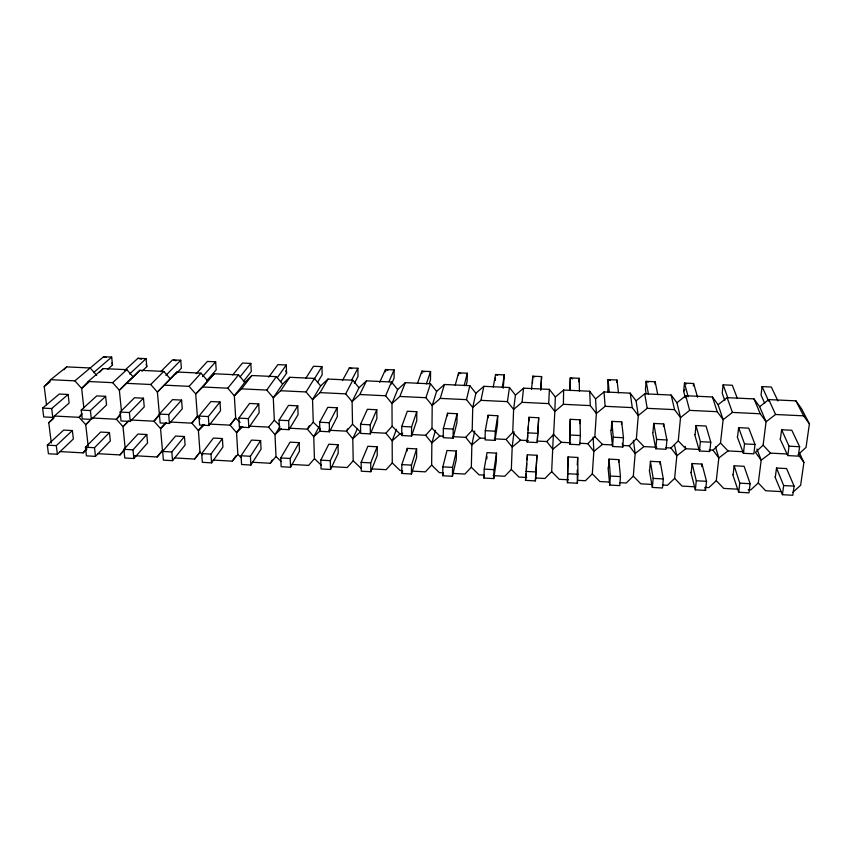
<?xml version="1.0" encoding="UTF-8"?>
<svg xmlns="http://www.w3.org/2000/svg" width="852" height="852" viewBox="0 0 852 852"><rect width="100%" height="100%" fill="white"/><g stroke="black" fill="none" stroke-linecap="round" stroke-linejoin="round"><path stroke-width="1.28" d="M407.277 450.846L407.277 448.386L416.628 448.887L416.596 457.524L411.463 474L401.835 473.456L401.825 464.596L407.277 448.386M569.7 444.265L570.244 419.312L580.031 419.802L580.361 435.542L579.786 444.787L569.7 444.265L570.244 419.312M570.265 390.621L570.276 377.905L579.179 378.299L579.435 391.057M411.463 474L411.484 465.117L416.628 448.887M411.548 436.043L411.569 426.927L416.777 411.718L407.299 411.25L401.771 426.426L401.782 435.532L411.548 436.043L416.745 420.59L416.777 411.718M569.796 390.067L570.276 377.905L572.64 378.874M421.9 373.506L421.91 371.174L430.558 371.568L430.484 379.747L429.216 383.517M567.453 482.701L568.06 456.938L577.72 457.46L577.965 474.266L577.4 483.254L567.453 482.701L568.06 456.938M411.42 471.081L425.372 471.859L431.644 465.075L431.857 442.88L435.489 430.303M411.505 434.541L425.638 435.265L431.985 428.279L432.198 405.488L436.607 391.398L444.414 384.486L469.835 385.668L475.874 393.251L472.743 407.469L472.2 430.335L465.693 437.342L452.742 436.671M442.731 475.735L442.848 466.843L446.991 450.495L456.416 450.996L456.257 459.665L452.433 476.279L442.731 475.735L443.359 473.19M443.359 428.545L443.232 437.694L453.072 438.205L456.938 422.613L457.098 413.721L447.545 413.241L443.359 428.545L453.232 429.057L457.098 413.721M447.502 415.787L447.545 413.241M537.58 441.07L546.792 441.549L553.619 434.488L554.833 411.473L563.396 404.306L563.63 390.035L589.669 391.249L595.548 398.917L596.379 413.497L594.824 436.597L587.837 443.668L579.871 443.264M452.433 476.279L452.582 467.375L456.416 450.996M453.072 438.205L453.232 429.057M458.546 375.178L458.589 372.835L467.301 373.229L467.12 381.44L466.182 385.242M453.402 473.414L464.904 474.053L471.337 467.247L471.859 444.978L474.713 431.027M483.957 478.036L484.213 469.111L487.024 452.625L496.524 453.136L496.247 461.827L493.745 478.59L483.957 478.036L484.383 475.469M485.289 430.686L485.033 439.866L494.959 440.377L497.451 424.658L497.738 415.733L488.111 415.254L485.289 430.686L495.246 431.197L497.738 415.733M486.843 458.834L486.918 456.352M488.036 417.799L488.111 415.254M495.363 380.397L495.438 378.043M493.745 478.59L494.032 469.654L496.524 453.136M494.959 440.377L495.246 431.197M493.255 387.032L495.544 374.507L504.309 374.912L503.223 388.246M549.402 389.375L555.334 397.011L554.833 411.473L548.699 403.603L549.402 389.375L523.575 388.171L515.449 395.126L513.618 409.461L512.744 432.401L506.077 439.44L494.33 438.833M493.17 475.618L504.757 476.268L511.338 469.441L512.19 447.098L514.044 431.751M553.406 433.764L551.67 471.646L544.939 478.494L535.844 477.993M525.524 480.358L527.377 454.776L536.962 455.287L535.397 480.911L525.524 480.358L526.089 473.872M527.186 442.05L529.007 417.278L538.72 417.757L537.197 442.571L527.186 442.05L527.782 435.457M527.164 459.76L527.377 454.776M528.847 421.112L529.007 417.278M532.457 383.283L532.766 376.201L541.606 376.595L540.85 390.014M535.397 480.911L536.962 455.287M537.197 442.571L538.72 417.757M578.955 381.856L579.179 378.299M577.251 464.958L577.72 457.46M579.797 423.646L580.031 419.802M577.571 480.304L585.431 480.741L592.321 473.872L593.833 451.39L593.152 437.087M540.669 389.875L541.606 376.595M608.434 467.897L609.073 459.122L618.808 459.643L620.458 476.598L619.755 485.619L609.723 485.054L608.094 467.876M611.172 430.377L611.821 421.378L621.694 421.857L623.462 437.736L622.748 447.012L612.567 446.491L610.82 430.367M616.848 382.399L617.029 380.024L608.062 379.619L607.817 391.835M609.723 485.054L610.383 476.044L609.073 459.122M612.567 446.491L613.248 437.214L611.821 421.378M618.616 462.146L618.808 459.643M621.502 424.434L621.694 421.857M619.66 482.637L626.252 483.009L633.313 476.119L635.155 453.562L633.43 440.452M622.844 445.489L629.223 445.82L636.38 438.716L638.276 415.542L636.071 400.834L630.256 393.145L604.004 391.92L595.548 398.917M526.429 469.974L526.664 463.477M654.954 384.135L655.167 381.749L646.135 381.345L645.433 389.683L646.093 393.443M649.65 470.123L650.427 461.326L660.236 461.848L663.314 478.941L662.473 487.994L652.355 487.429L649.309 470.112M652.952 432.486L653.74 423.444L663.697 423.945L666.935 439.962L666.072 449.27L655.806 448.738L652.6 432.465M652.355 487.429L653.164 478.387L650.427 461.326M655.806 448.738L656.636 439.43L653.74 423.444M531.552 389.449L532.766 376.201L534.651 376.925M528.261 430.185L528.283 426.202M660.012 464.361L660.236 461.848M663.463 426.522L663.697 423.945M662.345 485.012L667.414 485.289L674.635 478.377L676.829 455.745L674.454 444.765M665.806 447.715L670.939 447.982L678.267 440.857L680.524 417.597L676.935 402.772L671.163 395.051L644.708 393.816L636.071 400.834M685.349 397.767L683.677 391.441L684.486 383.08L693.592 383.496L697.607 397.213M693.358 385.881L693.592 383.496M691.206 472.37L692.112 463.541L702.005 464.074L706.542 481.316L705.552 490.401L695.338 489.836L690.855 472.359M695.083 434.605L696.02 425.542L706.052 426.032L710.781 442.199L709.769 451.539L699.417 450.996L694.731 434.595M695.338 489.836L696.297 480.752L692.112 463.541M699.417 450.996L700.397 441.666L696.02 425.542M701.739 466.598L702.005 464.074M475.874 393.251L483.84 386.318L509.464 387.511L507.43 401.622L513.618 409.461L522.01 402.325L523.575 388.171M737.385 398.48L732.315 385.253L723.135 384.838L722.208 393.219L724.796 400.546M705.073 487.376L708.907 487.589L716.287 480.666L718.832 457.95L715.51 446.874M709.13 449.952L713.007 450.154L720.504 443.008L723.124 419.674L718.119 404.721L712.41 396.968L685.743 395.722L676.935 402.772M733.103 474.639L734.147 465.778L744.126 466.31L750.133 483.712L748.993 492.829L738.695 492.254L732.752 474.617M737.566 436.746L738.641 427.651L748.759 428.151L755.01 444.456L753.85 453.828L743.402 453.285L737.214 436.735M738.695 492.254L739.802 483.148L734.147 465.778M743.402 453.285L744.531 443.913L738.641 427.651M777.94 400.962L771.326 387.021L762.082 386.606L761.038 395.019L764.681 403.273M748.162 489.772L750.74 489.911L758.291 482.967L761.187 460.176L756.906 449.004M787.663 454.02L770.549 453.136L761.187 460.176L755.426 452.359L763.104 445.181L766.076 421.772L759.643 406.681L753.999 398.906L727.107 397.65L718.119 404.721M775.341 476.928L776.523 468.036L786.588 468.568L794.096 486.119L792.807 495.268L782.424 494.692L774.99 476.907M780.411 438.908L781.625 429.77L791.827 430.281L799.623 446.736L798.303 456.139L787.77 455.586L780.049 438.887M782.424 494.692L783.67 485.555L776.523 468.036M787.77 455.586L789.048 446.192L781.625 429.77M799.549 453.126L803.905 462.423L800.635 485.278L792.914 492.254M759.643 406.681L768.813 399.599L795.917 400.855L801.508 408.662L809.4 423.881L806.045 447.375L798.207 454.574L803.905 462.423M502.297 387.458L504.309 374.912M370.599 432.422L385.892 433.21L392.101 426.234L391.984 403.528L399.865 396.457L425.904 397.703L432.198 405.488L440.25 398.395L466.502 399.652L472.743 407.469L480.965 400.355L483.84 386.318M466.502 399.652L469.835 385.668M464.159 385.668L467.301 373.229M455.192 385.253L458.589 372.835L460.687 373.57M440.25 398.395L444.414 384.486M401.835 473.456L402.613 471.113M425.904 397.703L430.526 383.837L405.307 382.654L397.66 389.556L391.984 403.528L385.637 395.775L359.81 394.529L352.1 401.58L352.526 424.221L346.476 431.165L328.776 430.249M426.32 383.911L430.558 371.568M401.782 435.532L402.634 433.167M417.427 383.496L421.91 371.174L424.115 371.909M396.468 429.28L392.165 440.793L392.271 462.913L386.148 469.686L371.578 468.877M370.833 471.731L377.244 455.394L377.159 446.778L367.883 446.288L361.142 462.359L361.28 471.199L370.833 471.731L370.716 462.881L377.159 446.778M399.865 396.457L405.307 382.654M370.354 433.902L376.882 418.577L376.786 409.748L367.393 409.279L360.534 424.317L360.684 433.402L370.354 433.902L370.247 424.818L376.786 409.748M391.579 384.018L394.114 378.075L394.082 369.906L385.509 369.523L379.662 382.356M385.637 395.775L391.515 382.015L366.498 380.855L359.012 387.724L352.1 401.58L345.688 393.858L320.075 392.623L312.535 399.652L313.27 422.209L307.37 429.142L288.881 428.183M389.002 381.6L394.082 369.906M357.499 428.45L352.792 438.727L353.207 460.772L347.233 467.524L331.471 466.651M330.533 469.484L338.212 453.275L338.01 444.701L328.797 444.212L320.789 460.144L321.055 468.951L330.533 469.484L330.288 460.666L338.01 444.701M347.552 428.918L346.476 431.165L352.792 438.727L360.407 431.889L352.526 424.221M359.81 394.529L366.498 380.855M329.511 431.783L337.328 416.585L337.115 407.778L327.796 407.32L319.638 422.23L319.915 431.282L329.511 431.783L329.266 422.73L337.115 407.778M354.368 383.485L358.01 376.403L357.872 368.266L349.363 367.883L342.397 380.61M345.688 393.858L352.813 380.216L359.012 387.724M351.78 379.864L357.872 368.266M319.266 426.479L313.738 436.671L314.452 458.653L308.626 465.384L291.682 464.436M290.553 467.247L299.478 451.187L299.158 442.635L290.031 442.145L280.766 457.95L281.16 466.726L290.553 467.247L290.191 458.461L299.158 442.635M309.255 425.798L307.37 429.142L313.738 436.671L320.256 430.707M320.075 392.623L327.988 379.055L352.813 380.216M327.988 379.055L320.661 385.913L312.535 399.652L306.07 391.952L280.659 390.738L273.279 397.735L274.323 420.228L268.561 427.129L248.912 426.117M252.213 462.253L270.318 463.254L272.289 459.973M288.998 429.674L298.093 414.615L297.763 405.84L288.519 405.382L279.083 420.164L279.488 429.184L288.998 429.674L288.626 420.654L297.763 405.84M317.434 382.58L322.173 374.752L321.939 366.637L313.483 366.253L305.772 378.341M306.07 391.952L314.42 378.426L320.661 385.913M313.792 379.843L321.939 366.637M279.925 426.777L274.994 434.637L276.005 456.544L270.318 463.254M683.677 391.441L684.859 389.566M250.903 465.043L261.053 449.1L260.616 440.58L251.553 440.101L241.073 455.767L241.585 464.521L250.903 465.043L250.413 456.278L260.616 440.58M280.659 390.738L289.786 377.276L314.42 378.426M213.053 460.08L232.308 461.145L235.993 455.713M289.786 377.276L282.608 384.103L273.279 397.735L266.772 390.067L241.563 388.853L234.343 395.839L235.685 418.247L230.072 425.137L209.283 424.062M248.827 427.587L259.178 412.656L258.731 403.901L249.551 403.454L238.858 418.108L239.38 427.097L248.827 427.587L248.326 418.598L258.731 403.901M280.691 381.621L286.591 373.101L286.251 365.018L277.858 364.635L268.721 377.17M277.369 377.574L286.251 365.018M240.967 426.405L236.547 432.614L237.857 454.457L232.308 461.145M266.772 390.067L276.325 376.648L282.608 384.103M211.573 462.849L222.926 447.044L222.383 438.546L213.383 438.066L201.69 453.605L202.329 462.327L211.573 462.849L210.966 454.116L222.383 438.546M235.344 418.002L230.072 425.137L236.547 432.614L242.788 426.692M81.973 413.433L79.087 417.32L55.156 416.074L48.766 422.752L51.322 442.987M59.533 451.56L83.176 452.87L86.755 448.152M174.213 457.918L194.597 459.058L199.932 452.018M120.846 413.401L116.394 419.248L92.272 418.002L85.743 424.69L88.182 446.256M97.533 453.669L120.036 454.915L125.169 448.29L123.007 426.65L116.394 419.248L120.1 415.531M241.563 388.853L251.883 375.508L276.325 376.648M159.313 414.349L153.988 421.197L130.963 420.004M251.883 375.508L244.854 382.324L234.343 395.839L227.782 388.192L202.776 386.989L195.715 393.954L197.355 416.298L200.028 418.822M208.974 425.521L220.561 410.707L219.997 401.984L210.891 401.537L198.963 416.074L199.613 425.031L208.974 425.521L208.357 416.553L219.997 401.984M243.331 381.611L251.265 371.472L250.829 363.41L242.5 363.037L232.702 374.976M134.424 455.713L157.173 456.981L162.434 450.325L160.559 428.631L153.988 421.197L159.952 414.636M197.355 416.298L191.881 423.156L169.963 422.028M203.309 424.456L198.399 430.611L199.996 452.38L202.638 454.851M240.04 376.903L250.829 363.41M172.562 460.666L185.097 445L184.437 436.522L175.523 436.054L162.636 451.464L163.392 460.155L172.562 460.666L171.838 451.965L184.437 436.522M227.782 388.192L238.517 374.891L244.854 382.324M194.597 459.058L199.996 452.38M197.717 416.074L191.881 423.156L198.399 430.611L204.512 424.701M157.173 456.981L163.02 449.994M238.517 374.891L214.267 373.762L195.715 393.954L189.101 386.339L164.287 385.147L157.386 392.09L160.165 422.986L169.452 423.465L182.264 408.779L181.572 400.089L172.541 399.641L159.388 414.061L168.707 414.53L181.572 400.089M202.776 386.989L214.267 373.762M206.919 380.493L216.195 369.853L215.662 361.812L207.398 361.44L196.141 373.783M133.86 458.504L147.566 442.965L146.789 434.52L137.939 434.051L123.891 449.334L124.765 458.003L133.86 458.504L133.018 449.835L146.789 434.52M165.576 422.922L160.559 428.631L166.534 422.73M202.456 376.648L215.662 361.812M189.101 386.339L201.008 373.144L207.387 380.546M120.036 454.915L125.137 449.345M46.498 404.721L44.208 386.563L50.662 379.694L66.658 366.882L90.184 367.979L96.691 375.306M63.953 369.757L66.658 366.882M121.453 411.122L119.365 390.237L133.306 377.042L126.841 369.683L103.135 368.575L88.246 381.494L81.643 388.395L83.847 407.916M99.45 372.42L103.135 368.575M130.249 421.431L144.254 406.862L143.455 398.203L134.499 397.756L120.143 412.059L121.037 420.952L130.249 421.431L129.387 412.528L143.455 398.203M175.842 374.007L181.38 368.245L180.752 360.236L172.541 359.863L160.708 371.653M95.467 456.363L110.323 440.953L109.439 432.528L100.653 432.07L85.456 447.225L86.435 455.863L95.467 456.363L94.508 447.726L109.439 432.528M201.008 373.144L176.939 372.015L157.386 392.09L150.729 384.497L126.117 383.315L119.365 390.237L112.666 382.665L88.246 381.494M164.287 385.147L176.939 372.015M128.471 420.995L123.007 426.65L128.013 421.623M133.306 377.042L139.898 370.29L163.776 371.408L170.208 378.789M165.927 375.327L180.752 360.236M150.729 384.497L163.776 371.408M83.176 452.87L86.851 449.185M57.372 454.244L73.357 438.95L72.367 430.558L63.655 430.1L47.329 445.138L48.426 453.743L57.372 454.244L56.307 445.628L72.367 430.558M89.428 421.186L85.743 424.69L79.087 417.32L81.898 414.722M91.366 419.408L106.543 404.966L105.637 396.329L96.745 395.892L81.217 410.068L82.229 418.928L91.366 419.408L90.387 410.536L105.637 396.329M141.986 371.238L146.81 366.648L146.086 358.66L137.939 358.287L124.626 370.439M126.117 383.315L139.898 370.29M129.632 373.985L146.086 358.66M281.362 428.694L274.994 434.637L268.561 427.129M112.666 382.665L126.841 369.683M48.766 422.752L53.708 418.407M402.506 434.073L399.939 433.934L392.165 440.793L385.892 433.21M52.792 417.405L69.129 403.081L68.107 394.476L59.289 394.039L42.6 408.097L43.729 416.937L52.792 417.405L51.695 408.555L68.107 394.476M107.48 369.448L112.485 365.061L111.676 357.094L103.582 356.732L74.891 380.855L50.662 379.694M88.661 382.292L81.643 388.395L74.891 380.855M443.679 436.203L439.792 436L431.857 442.88L425.638 435.265M93.582 372.622L111.676 357.094M485.182 438.354L479.964 438.088L471.859 444.978L465.693 437.342M555.334 397.011L563.63 390.035M528.368 440.59L520.465 440.186L512.19 447.098L506.077 439.44M570.584 442.784L561.298 442.294L552.841 449.238L546.792 441.549M809.4 423.881L803.638 415.84L775.576 414.498L766.076 421.772L760.25 413.763L732.432 412.421L723.124 419.674L717.224 411.697L689.641 410.366L680.524 417.597L674.571 409.642L647.211 408.332L638.276 415.542L632.259 407.618L605.133 406.308L596.379 413.497L590.308 405.605L589.669 391.249M612.652 444.957L602.46 444.435L593.833 451.39L587.837 443.668M44.208 386.563L50.268 381.696M656.807 447.247L643.963 446.576L635.155 453.562L629.223 445.82M743.679 451.741L728.002 450.932L718.832 457.95L713.007 450.154M480.965 400.355L507.43 401.622M522.01 402.325L548.699 403.603M563.396 404.306L590.308 405.605M42.6 408.097L51.695 408.555M81.217 410.068L90.387 410.536M120.143 412.059L129.387 412.528M198.963 416.074L208.357 416.553M238.858 418.108L248.326 418.598M279.083 420.164L288.626 420.654M319.638 422.23L329.266 422.73M360.534 424.317L370.247 424.818M401.771 426.426L411.569 426.927M527.58 432.848L537.623 433.359M570.233 435.021L580.361 435.542M613.248 437.214L623.462 437.736M656.636 439.43L666.935 439.962M700.397 441.666L710.781 442.199M744.531 443.913L755.01 444.456M789.048 446.192L799.623 446.736M700.056 449.483L685.807 448.748L676.829 455.745L670.939 447.982M47.329 445.138L56.307 445.628M85.456 447.225L94.508 447.726M123.891 449.334L133.018 449.835M162.636 451.464L171.838 451.965M201.69 453.605L210.966 454.116M241.073 455.767L250.413 456.278M280.766 457.95L290.191 458.461M320.789 460.144L330.288 460.666M361.142 462.359L370.716 462.881M401.825 464.596L411.484 465.117M442.848 466.843L452.582 467.375M484.213 469.111L494.032 469.654M525.918 471.401L535.823 471.944M567.975 473.712L577.965 474.266M610.383 476.044L620.458 476.598M653.164 478.387L663.314 478.941M696.297 480.752L706.542 481.316M739.802 483.148L750.133 483.712M783.67 485.555L794.096 486.119M402.549 470.592L400.014 470.453L392.271 462.913M443.178 472.849L439.344 472.636L431.644 465.075M484.149 475.118L478.994 474.83L471.337 467.247M526.749 477.482L518.964 477.056L511.338 469.441M568.412 479.793L559.242 479.293L551.67 471.646M609.095 482.051L599.861 481.54L592.321 473.872M652.206 484.447L640.8 483.808L633.313 476.119M694.849 486.812L682.079 486.109L674.635 478.377M737.853 489.197L723.689 488.409L716.287 480.666M781.231 491.604L765.639 490.741L758.291 482.967M103.582 356.732L106.031 357.339M137.939 358.287L141.507 359.193M173.691 360.162L176.002 360.758M349.363 367.883L351.759 368.618M387.798 370.258L385.509 369.523L385.519 371.845M495.544 374.507L497.525 375.242M610.277 380.578L608.062 379.619L609.212 392.442M648.191 382.303L646.135 381.345L648.468 394.274M686.403 384.039L684.486 383.08L688.203 396.776M237.857 454.457L241.361 457.758M235.685 418.247L240.126 422.475M276.005 456.544L281.235 461.518M274.323 420.228L279.626 425.308M314.452 458.653L321.406 465.309M313.27 422.209L320.309 429.014M353.207 460.772L360.992 468.291M392.101 426.234L399.939 433.934M431.985 428.279L439.792 436M472.2 430.335L479.964 438.088M512.744 432.401L520.465 440.186M553.619 434.488L561.298 442.294M594.824 436.597L602.46 444.435M636.38 438.716L643.963 446.576M678.267 440.857L685.807 448.748L685.232 446.331M720.504 443.008L728.002 450.932M763.104 445.181L770.549 453.136M391.515 382.015L397.66 389.556M430.526 383.837L436.607 391.398M509.464 387.511L515.449 395.126M795.917 400.855L803.638 415.84M768.813 399.599L775.576 414.498M762.082 386.606L768.653 401.122M753.999 398.906L760.25 413.763M285.708 370.833L286.591 373.101M723.135 384.838L727.917 398.033M727.107 397.65L732.432 412.421M712.41 396.968L717.224 411.697M146.182 364.422L146.81 366.648M685.743 395.722L689.641 410.366M704.913 487.898L705.552 490.401M111.91 362.845L112.485 365.061M671.163 395.051L674.571 409.642M655.167 381.749L657.787 394.71M644.708 393.816L647.211 408.332M630.256 393.145L632.259 407.618M617.029 380.024L618.456 392.878M622.343 443.296L622.748 447.012M168.707 414.53L169.452 423.465M604.004 391.92L605.133 406.308M577.23 470.144L577.4 483.254"/></g></svg>
